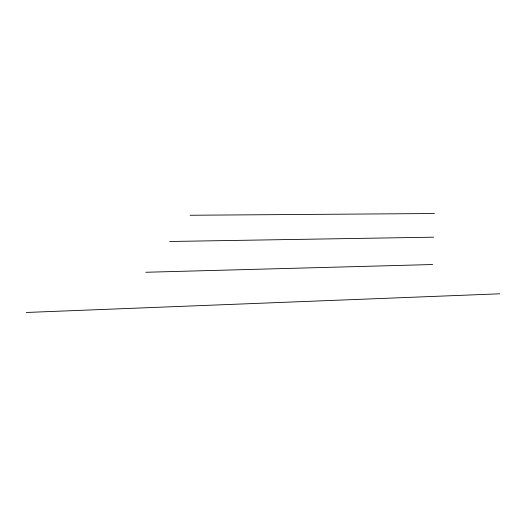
<?xml version="1.0" encoding="UTF-8"?>
<svg xmlns="http://www.w3.org/2000/svg" width="526" height="526" viewBox="0 0 526 526"><rect width="100%" height="100%" fill="white"/><g stroke="black" fill="none" stroke-linecap="round" stroke-linejoin="round"><path stroke-width="0.79" d="M26.3 312.477L499.7 293.804M145.768 272.271L432.681 264.525M169.707 241.493L433.634 237.18M190.116 215.259L434.463 213.523"/></g></svg>
